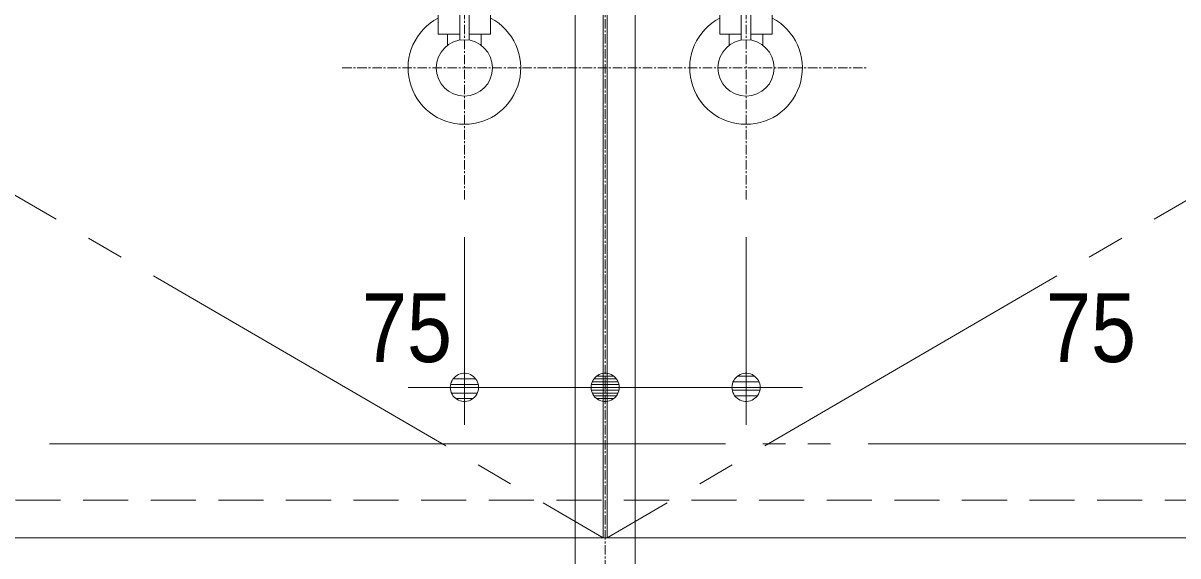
# Model space of a CAD drawing. Units: millimetres, scale not verified. Extents: x -6062 to 6062, y -3045 to 3045.
# Drawn here: x -5178 to -4562, y -1940 to -1656 of the extents above; entities that cross this region are included whole.
import ezdxf
from ezdxf.enums import TextEntityAlignment as Align

# ---------------------------------------------------------------- set-up
doc = ezdxf.new("R2010")
doc.units = ezdxf.units.MM
doc.header["$LTSCALE"] = 20
for name, pattern in [('CHAIN1', [8, 5, -1, 1, -1]), ('CHAIN2', [12, 9, -1, 1, -1]), ('DASHED1', [1.8, 1.2, -0.6]), ('LONG_DOUBLE_CHAIN', [21.8, 18, -1, 0.6, -0.6, 0.6, -1])]:
    doc.linetypes.add(name, pattern=pattern)
for name, color, linetype, lineweight in [('0-2_0', 7, 'Continuous', 9), ('0-3_2寸法-2', 7, 'Continuous', 9), ('0-4_5ボウル・キャビネット', 7, 'Continuous', 9), ('0-7_4給排水', 7, 'Continuous', 9)]:
    doc.layers.add(name, color=color, linetype=linetype, lineweight=lineweight)
doc.styles.add('ＭＳ Ｐゴシック', font='')
doc.styles.get('ＭＳ Ｐゴシック').set_extended_font_data('MS PGothic')

# ---------------------------------------------------------------- blocks, each defined once
blk = doc.blocks.new('_Dot')
at = {"layer": '0-2_0'}
for p, q in [((-10, 0), (-20, 0)), ((9.78, 2), (-9.78, 2)), ((7.99, 6), (-7.99, 6)), ((9.16, -3.98), (-9.16, -3.98)), ((6, -7.98), (-6, -7.98))]:
    blk.add_line(p, q, dxfattribs=at)
for points in [[(10, 0), (9.92, 1.25), (9.69, 2.49), (9.3, 3.68), (8.76, 4.82), (8.09, 5.88), (7.29, 6.85), (6.37, 7.71), (5.36, 8.44), (4.26, 9.05), (3.09, 9.51), (1.87, 9.82), (0.63, 9.98), (-0.63, 9.98), (-1.87, 9.82), (-3.09, 9.51), (-4.26, 9.05), (-5.36, 8.44), (-6.37, 7.71), (-7.29, 6.85), (-8.09, 5.88), (-8.76, 4.82), (-9.3, 3.68), (-9.69, 2.49), (-9.92, 1.25), (-10, 0), (0, 0)], [(-10, 0), (-9.92, -1.25), (-9.69, -2.49), (-9.3, -3.68), (-8.76, -4.82), (-8.09, -5.88), (-7.29, -6.85), (-6.37, -7.71), (-5.36, -8.44), (-4.26, -9.05), (-3.09, -9.51), (-1.87, -9.82), (-0.63, -9.98), (0.63, -9.98), (1.87, -9.82), (3.09, -9.51), (4.26, -9.05), (5.36, -8.44), (6.37, -7.71), (7.29, -6.85), (8.09, -5.88), (8.76, -4.82), (9.3, -3.68), (9.69, -2.49), (9.92, -1.25), (10, 0), (0, 0)]]:
    blk.add_lwpolyline(points, close=True, dxfattribs=at)
blk = doc.blocks.new('グループ-8')
at = {"layer": '0-7_4給排水', "linetype": 'CHAIN1'}
blk.add_line((-61600, -41500), (-61600, -20200), dxfattribs=at)
at = {"layer": '0-7_4給排水'}
blk.add_lwpolyline([(-61920, -32654.7), (-61920, -40120), (-61280, -40120), (-61280, -30780)], dxfattribs=at)
blk = doc.blocks.new('止水栓_正面_W75')
at = {"layer": '0-7_4給排水', "linetype": 'CHAIN1'}
for p, q in [((-1500, -1400), (-1500, 1400)), ((1500, -1400), (1500, 1400)), ((-2800, 0), (2800, 0))]:
    blk.add_line(p, q, dxfattribs=at)
at = {"layer": '0-7_4給排水'}
for p, q in [((-1700, 600), (-1700, 1200)), ((-1300, 600), (-1300, 1200)), ((1300, 600), (1300, 1200)), ((1700, 600), (1700, 1200))]:
    blk.add_line(p, q, dxfattribs=at)
for points in [[(-1550, 295.8), (-1550, 660), (-1450, 660), (-1450, 295.8)], [(1450, 295.8), (1450, 660), (1550, 660), (1550, 295.8)], [(-1550, 360), (-1680, 360), (-1680, 240)], [(-1320, 240), (-1320, 360), (-1450, 360)], [(1450, 360), (1320, 360), (1320, 240)], [(1680, 240), (1680, 360), (1550, 360)]]:
    blk.add_lwpolyline(points, dxfattribs=at)
for points in [[(-1550, 360), (-1780, 360), (-1780, 600), (-1550, 600)], [(-1220, 360), (-1450, 360), (-1450, 600), (-1220, 600)], [(1450, 360), (1220, 360), (1220, 600), (1450, 600)], [(1780, 360), (1550, 360), (1550, 600), (1780, 600)]]:
    blk.add_lwpolyline(points, close=True, dxfattribs=at)
for centre in [(-1500, 0), (1500, 0)]:
    blk.add_circle(centre, 300, dxfattribs=at)
for centre in [(-1500, 0), (1500, 0)]:
    blk.add_arc(centre, 600, 117.81814, 62.18186, dxfattribs=at)
blk = doc.blocks.new('グループ-20')
at = {"layer": '0-7_4給排水'}
blk.add_blockref('止水栓_正面_W75', (-61600, -33600), dxfattribs=at)

msp = doc.modelspace()

# ---------------------------------------------------------------- linework, layer by layer
at = {"layer": '0-3_2寸法-2'}
for p, q in [((-4942.5, -1770), (-4942.5, -1870)), ((-4792.5, -1770), (-4792.5, -1870)), ((-4867.5, -1830), (-4867.3, -1830)), ((-4867.5, -1830), (-4867.3, -1830)), ((-4957.51, -1850), (-4972.51, -1850)), ((-4867.5, -1850), (-4942.5, -1850)), ((-4882.51, -1850), (-4897.51, -1850)), ((-4867.5, -1850), (-4792.5, -1850)), ((-4852.49, -1850), (-4837.49, -1850)), ((-4777.49, -1850), (-4762.49, -1850))]:
    msp.add_line(p, q, dxfattribs=at)
at = {"layer": '0-4_5ボウル・キャビネット', "linetype": 'LONG_DOUBLE_CHAIN'}
msp.add_line((-4367.5, -1880), (-5367.5, -1880), dxfattribs=at)
at = {"layer": '0-4_5ボウル・キャビネット', "linetype": 'DASHED1'}
msp.add_line((-4437.5, -1910), (-5297.5, -1910), dxfattribs=at)
at = {"layer": '0-4_5ボウル・キャビネット'}
for points in [[(-5317.5, -1330), (-4417.5, -1330), (-4417.5, -1930), (-5317.5, -1930)], [(-5315.5, -1410), (-5315.5, -1930), (-4868.5, -1930), (-4868.5, -1410)], [(-4419.5, -1410), (-4866.5, -1410), (-4866.5, -1930), (-4419.5, -1930)]]:
    msp.add_lwpolyline(points, close=True, dxfattribs=at)
at = {"layer": '0-4_5ボウル・キャビネット', "linetype": 'CHAIN2'}
for points in [[(-4868.5, -1410), (-5315.5, -1670), (-4868.5, -1930)], [(-4866.5, -1410), (-4419.5, -1670), (-4866.5, -1930)]]:
    msp.add_lwpolyline(points, dxfattribs=at)

# ---------------------------------------------------------------- block references
at = {"layer": '0-3_2寸法-2', "xscale": 0.7503418, "yscale": 0.7503418}
for p in [(-4942.5, -1850), (-4867.5, -1850)]:
    msp.add_blockref('_Dot', p, dxfattribs=at)
at = {"layer": '0-3_2寸法-2', "xscale": 0.7503418, "yscale": 0.7503418, "rotation": 180}
for p in [(-4867.5, -1850), (-4792.5, -1850)]:
    msp.add_blockref('_Dot', p, dxfattribs=at)
at = {"layer": '0-7_4給排水', "xscale": 0.05, "yscale": 0.05}
for name in ['グループ-8', 'グループ-20']:
    msp.add_blockref(name, (-1787.5, 0), dxfattribs=at)

# ---------------------------------------------------------------- texts
at = {"layer": '0-3_2寸法-2', "style": 'ＭＳ Ｐゴシック', "width": 0.9}
for p in [(-4997.09, -1847.52), (-4632.81, -1847.52)]:
    msp.add_text('75', height=36.66, dxfattribs=at).set_placement(p, align=Align.BOTTOM_LEFT)

doc.saveas('drawing.dxf')
